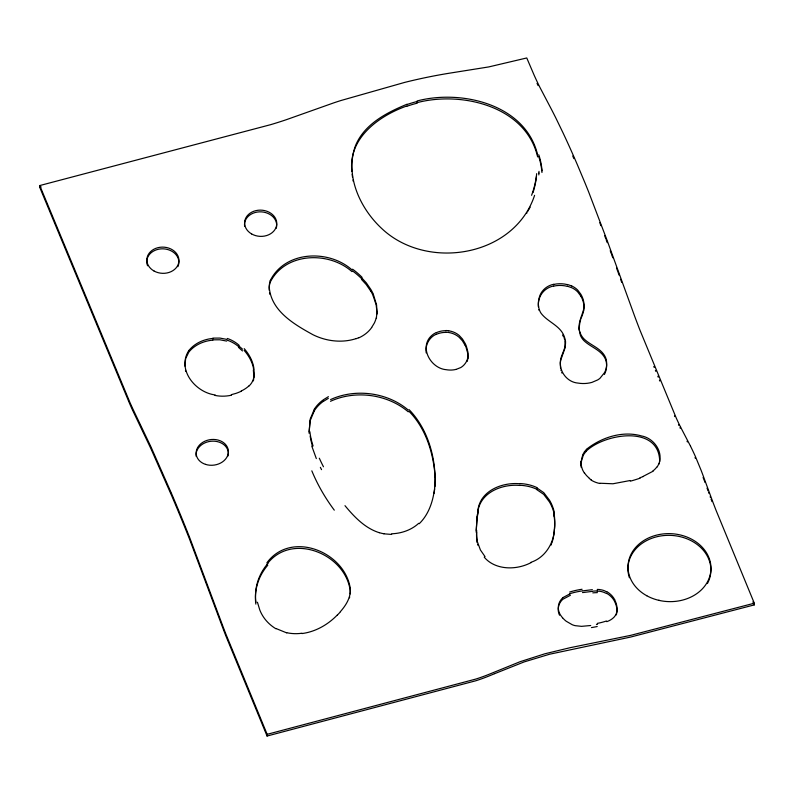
<?xml version="1.0" encoding="UTF-8"?>
<svg xmlns="http://www.w3.org/2000/svg" width="794" height="794" viewBox="0 0 794 794"><rect width="100%" height="100%" fill="white"/><g stroke="black" fill="none" stroke-linecap="round" stroke-linejoin="round"><path stroke-width="1.19" d="M476.132 532.188L477.184 516.378M476.221 530.471L477.273 514.671M435.251 477.184L435.023 484.727M376.971 314.037L376.584 304.975L373.339 294.366M435.112 482.782C435.569 456.659 427.638 428.829 409.158 409.684M538.908 173.062L538.828 174.918M538.987 171.345L538.918 173.201M580.97 463.716L581 462.942M581.049 462.009L581.079 461.235M493.918 673.977L488.459 676.22A98.476 53.089 -22.5 0 1 475.814 680.766L267.062 736.038L225.863 635.915A229.714 47.789 75.3 0 1 221.288 623.895L189.438 538.868A623.667 129.74 75.3 0 0 171.375 495.039L150.959 448.779L132.687 410.429A199.919 41.586 75.3 0 1 129.849 404.136L39.7 187.255L39.779 185.548L270.645 124.668A247.817 133.6 -22.5 0 0 286.306 119.705L334.016 102.773A250.13 134.851 -22.5 0 1 340.815 100.56L404.523 82.447A276.054 148.825 -22.5 0 1 411.51 80.74L413.932 80.174A330.235 178.035 -22.5 0 1 442.804 74.308A298.097 160.706 -22.5 0 1 449.652 73.157L488.747 66.924L526.759 57.962L534.233 75.38A147.317 30.648 75.3 0 0 538.957 85.454A171.534 35.68 75.3 0 0 540.168 87.856L551.304 109.086A337.619 70.229 75.3 0 1 555.939 118.197L562.936 132.658A438.238 91.161 75.3 0 1 577.377 164.755L584.91 182.719A364.466 75.817 75.3 0 1 588.672 192.009L607.321 240.939L634.753 316.498A300.201 62.448 75.3 0 0 639.974 330.205L676.289 418.101A106.436 22.143 75.3 0 0 680.587 427.093M267.062 736.038L267.151 734.331L225.943 634.207A229.714 47.789 75.3 0 1 221.367 622.188L189.518 537.161A623.667 129.74 75.3 0 0 171.454 493.332M494.414 673.769L524.09 661.938L549.547 654.236L630.535 637.076L754.221 604.919L754.3 603.212L716.089 510.413A214.082 44.533 75.3 0 1 712.387 500.746L702.462 473.859A154.483 32.137 75.3 0 0 701.013 470.078L695.494 456.719A131.873 27.433 75.3 0 0 690.522 446.208M554.411 528.923L553.914 534.015M554.5 527.147C554.579 542.024 545.786 557.388 530.968 562.301M350.164 593.902L350.243 591.877A30.897 25.656 14.4 0 0 350.085 589.823C344.546 553.259 290.852 531.811 266.804 564.484M434.884 486.672L435.112 483.01M377.051 312.33L376.475 316.796A39.105 31.7 0.2 0 1 374.321 323.079L371.642 327.465M467.904 358.183L467.795 353.568L466.376 348.268M434.973 484.955C433.742 498.95 429.594 513.668 419.232 523.703M253.961 378.004L253.346 369.865M434.685 488.876L434.1 493.302M553.815 534.709L553.19 538.193M659.695 461.83C659.576 424.353 604.522 433.474 586.329 451.061M616.73 613.365L616.779 613.047A23.046 18.54 8 0 0 616.958 610.874A27.77 22.371 7.2 0 0 615.122 602.616L614.506 601.405M376.555 317.689L376.396 318.503M477.829 510.939C479.774 490.791 502.185 482.047 519.901 483.754M477.74 512.656C479.695 492.508 502.096 483.754 519.812 485.462M583.64 310.672L583.391 311.853M553.031 538.888L552.495 540.962M253.703 379.502L253.336 380.882M349.459 597.862L349.697 596.889M616.561 614.149L616.352 614.874M659.209 463.914L659.357 463.388M583.243 312.439L582.727 314.156M579.987 321.759L578.995 328.994L580.384 335.336A19.374 17.17 3.9 0 0 583.749 340.457C590.448 347.157 601.098 349.807 605.306 358.888A21.349 17.676 8.5 0 1 606.338 362.372L606.596 364.863A27.512 22.798 7.9 0 1 604.423 374.46M552.296 541.647L551.85 543.017M580.126 321.302L580.742 319.516M534.59 195.354C514.165 257.028 426.676 271.141 381.696 228.474C359.791 208.137 344.665 175.077 355.533 145.56C364.406 124.082 386.678 112.619 407.004 104.232M582.339 315.287L581.923 316.419M270.327 280.451C285.125 250.755 328.696 249.127 352.01 269.891M581.238 318.186L581.585 317.302M551.086 545.051L551.354 544.376M582.449 455.299L584.563 451.528M582.369 457.007L584.483 453.245M529.747 207.968L530.164 207.165M528.873 209.556L529.31 208.762M604.452 372.723L599.986 378.281A19.562 16.079 3.3 0 1 597.693 379.919L591.917 382.39A26.738 21.924 3.1 0 1 578.022 383.085C567.263 382.271 559.165 371.612 560.425 361.081A28.108 23.939 1.3 0 1 561.021 357.856C562.976 351.325 567.551 344.646 564.623 337.639C561.229 325.808 547.939 322.374 541.101 313.322A17.091 15.275 7.9 0 1 539.821 310.96A20.217 18.093 7.5 0 1 538.62 306.583M527.96 211.144L528.427 210.35M314.335 409.257L310.196 419.073L309.144 431.747M314.245 410.974L310.117 420.78L309.045 433.206M526.521 213.497L527.018 212.713M656.896 467.279C665.571 455.031 655.249 438.437 641.631 435.975C622.615 430.477 601.455 437.365 586.409 449.344M188.912 350.402C176.496 369.458 195.374 392.484 215.174 394.946M266.893 562.777C290.971 530.094 344.566 551.562 350.223 588.116A30.897 25.656 14.4 0 1 350.303 590.17C350.412 598.408 345.589 605.693 340.378 611.678M337.311 614.993C327.912 624.699 315.526 631.796 302.018 633.552M248.889 386.092C253.941 381.745 255.221 374.381 253.435 368.158M562.926 597.584L570.489 593.565M653.035 471.239L643.209 476.34M323.515 401.327L328.329 398.37M328.418 396.663L323.595 399.62A42.668 34.589 7.6 0 0 314.285 409.238M436.313 332.527L434.209 333.649A18.232 15.84 9.4 0 0 433.326 334.244C417.882 345.172 429.882 368.426 446.327 369.706A22.5 20.039 14.4 0 0 448.322 369.964A21.101 18.639 13.8 0 0 456.014 369.399M436.234 334.234L434.129 335.366A18.232 15.84 9.4 0 0 433.246 335.951C427.976 339.703 425.147 346.551 426.219 352.923M606.805 621.662C611.469 620.025 616.243 616.61 616.869 611.34A23.046 18.54 8 0 0 617.047 609.167A27.77 22.371 7.2 0 0 615.201 600.909L614.596 599.698M406.915 105.949C379.075 115.775 347.971 138.057 351.901 171.514M570.41 595.272L562.837 599.291A19.622 15.721 11.5 0 0 558.47 607.082L558.251 608.551A19.513 15.652 9.7 0 0 559.522 615.191M356.188 338.601C342.075 343.236 326.284 341.301 313.074 334.78C294.306 324.438 271.111 311.059 269.255 287.289A31.045 25.418 3.1 0 1 270.297 280.441M456.034 369.438L460.679 367.582A16.525 14.58 13.6 0 0 462.813 366.084L464.083 364.873A18.5 16.386 16.7 0 0 467.974 356.466L467.874 351.861L466.465 346.551A38.846 34.618 14.8 0 0 465.284 343.653L462.426 338.969L459.17 335.435A18.699 16.734 11.8 0 0 448.699 330.82M417.088 100.967C461.661 89.196 525.946 104.441 537.707 155.187M417.009 102.674C461.582 90.903 525.866 106.148 537.627 156.894M39.7 187.255L41.159 186.878M630.049 480.539L612.948 483.774L599.887 483.238M754.3 603.212L630.615 635.369L570.013 647.725L544.912 653.78L520.1 661.7L488.538 674.513A98.476 53.089 -22.5 0 1 475.894 679.049L267.151 734.331M553.755 284.272C546.957 285.532 541.032 290.644 539.265 297.413A26.41 23.661 6.4 0 0 538.6 306.583M553.676 285.979C546.868 287.249 540.952 292.351 539.186 299.12A26.41 23.661 6.4 0 0 538.362 306.881M231.332 394.668L235.778 393.437A35.809 25.19 -3.9 0 0 241.346 391.164M596.423 624.531L597.545 624.302M582.588 590.885L592.354 589.674M582.508 592.592L592.264 591.391M590.726 625.513L581.506 626.347L575.164 625.662A16.595 12.843 12.6 0 1 572.156 624.679L566.182 621.226A25.904 20.455 11.6 0 1 562.618 617.801M212.951 338.115L219.968 338.075L226.796 339.385M212.861 339.832L219.878 339.792L226.717 341.092M391.68 534.441L383.909 533.816M597.227 589.416L599.49 589.525M597.138 591.123L599.401 591.232A13.667 10.501 10.6 0 1 604.373 592.542L606.586 593.545M445.91 330.522L446.744 330.542M445.831 332.229L446.665 332.259A19.116 17.002 11.6 0 1 448.62 332.478A18.699 16.734 11.8 0 1 459.041 337.192L462.336 340.686L465.155 345.38M659.506 600.443L658.762 600.274M286.743 632.897L276.024 628.53M567.482 284.49L571.581 285.919M567.402 286.207L571.491 287.636A19.701 17.875 12.3 0 1 572.673 288.182A19.284 17.399 12.8 0 1 577.685 291.884L580.801 296.033M379.284 532.705C364.992 528.199 354.273 516.894 344.983 505.669M536.714 487.804L543.771 492.657L549.537 500.25A74.358 54.816 -26.2 0 1 554.371 512.706M536.635 489.521L543.692 494.364L549.458 501.957A74.358 54.816 -26.2 0 1 554.291 514.413M606.666 591.838L604.492 590.766A13.667 10.501 10.6 0 0 599.49 589.605M591.292 479.923L589.267 478.494M351.931 271.598C328.607 250.854 285.046 252.462 270.238 282.158A31.045 25.418 3.1 0 0 269.186 288.996L269.216 290.306M238.528 345.638L242.577 349.241M238.448 347.345L242.498 350.958M361.578 277.692L366.272 282.803L370.778 289.334A72.869 59.709 -10.7 0 1 373.398 294.346M361.488 279.399L366.183 284.51L370.699 291.051M409.079 411.401C426.031 428.621 433.494 453.344 435.132 476.946M485.035 556.614L480.42 549.984L477.512 542.123M562.549 617.841L560.365 614.884A19.513 15.652 9.7 0 1 558.331 606.834L558.519 605.365A19.622 15.721 11.5 0 1 562.956 597.604M584.344 473.105L582.836 470.356A43.204 28.951 -7.3 0 1 581.813 467.477A40.921 27.562 -10.8 0 1 580.89 462.019M562.539 335.008L562.926 335.683M687.018 441.206L687.396 441.93M680.587 427.083L690.522 446.178M321.54 469.661L320.369 467.338M563.283 336.358L563.621 337.043M674.483 415.927L674.761 416.582M171.454 493.352L151.049 447.062L132.767 408.721A199.919 41.586 75.3 0 1 129.928 402.429L39.779 185.548M373.259 296.083L376.148 304.876L377.001 312.191M316.32 458.585L311.804 446.149M752.93 601.812L754.221 604.919M655.407 370.381L655.814 371.354M657.819 376.207L658.216 377.17M659.427 380.078L659.824 381.051M653.799 366.491L654.206 367.473M561.745 372.475L561.983 373.071M599.788 222.697L600.909 225.675M703.097 477.482L703.454 478.435M711.682 500.806L711.99 501.629M564.216 338.442L564.544 339.346M711.067 499.158L711.374 499.982M703.821 479.397L704.179 480.37M604.641 235.629L605.753 238.637M704.536 481.343L704.903 482.325M606.13 239.639L607.241 242.646M710.154 496.677L710.461 497.501M708.625 492.498L708.933 493.332M610.209 250.696L611.32 253.723M611.688 254.735L612.809 257.792M707.037 488.151L707.404 489.154M707.702 489.987L708.01 490.821M616.521 267.985L617.633 271.052M618 272.074L619.112 275.151M620.6 279.26L621.712 282.336M477.77 545.141L477.571 544.396M560.951 370.064L561.12 370.669M564.951 340.735L565.199 347.524L560.931 359.563A28.108 23.939 1.3 0 0 560.336 362.789L560.554 368.208M185.677 371.264L185.468 370.341M257.435 602.239L259.787 609.971A42.41 38.787 -7.8 0 0 275.875 628.739M353.002 179.95L353.28 181.35M269.513 292.917L269.762 294.207M553.815 512.884L554.043 514.264M553.736 514.601L553.954 515.981M352.526 177.151L352.159 174.333M184.903 366.084L185.667 358.501L188.823 352.119A32.852 26.668 0.9 0 1 212.901 340.13M695.028 457.552A131.873 27.433 75.3 0 1 695.405 458.406M680.22 428.244A106.436 22.143 75.3 0 1 679.932 427.678M678.791 425.346A106.436 22.143 75.3 0 1 678.503 424.75M572.742 156.031A438.238 91.161 75.3 0 1 573.883 158.621M538.114 85.603A147.317 30.648 75.3 0 1 537.032 83.36M629.404 577.734A41.496 33.993 2.6 0 1 672.399 535.474A41.496 33.993 2.6 0 1 707.424 583.53M640.192 478.137A127.645 98.218 -0.2 0 1 630.337 481.174M599.768 483.486A22.163 14.679 -0.9 0 1 591.103 480.052M589.545 478.355A33.864 21.726 0.4 0 1 584.592 473.035M581.327 461.205A33.447 22.321 -16.6 0 1 582.875 455.329M584.672 451.568A24.683 17.547 -6.4 0 1 586.528 449.404M656.678 467.19A21.269 15.691 -5.2 0 1 652.777 471.05M643.319 476.519A91.191 70.984 0.4 0 1 639.954 477.73M581.287 467.497A40.921 27.562 -10.8 0 1 580.811 463.736M581.248 462.922A33.447 22.321 -16.6 0 1 582.796 457.036M584.592 453.275A24.683 17.547 -6.4 0 1 586.448 451.111M606.834 591.639A21.597 17.379 7.4 0 1 614.685 599.669M606.437 620.987A64.016 54.22 20.4 0 1 597.237 623.399M597.227 626.516A107.329 89.007 18.5 0 1 591.431 627.588M569.665 592.046A76.016 62.696 19 0 1 582.071 589.267M592.87 591.163A41.427 27.73 7.4 0 1 597.495 590.915M606.755 593.346A21.597 17.379 7.4 0 1 614.606 601.376M569.586 593.753A76.016 62.696 19 0 1 581.992 590.974M592.781 592.87A41.427 27.73 7.4 0 1 597.416 592.632M553.795 284.411A27.502 25.2 11 0 1 567.442 284.629M571.591 285.89A19.701 17.875 12.3 0 1 572.762 286.465A19.284 17.399 12.8 0 1 577.764 290.177L580.89 294.326A25.239 22.53 14.4 0 1 583.749 308.965C581.684 316.955 576.543 325.272 580.464 333.619A19.374 17.17 3.9 0 0 583.838 338.75C590.538 345.45 601.177 348.1 605.385 357.171A21.349 17.676 8.5 0 1 606.418 360.665L606.676 363.146A27.512 22.798 7.9 0 1 604.512 372.743M538.888 310.126A20.217 18.093 7.5 0 1 538.789 309.69M553.716 286.118A27.502 25.2 11 0 1 567.363 286.346M580.791 296.043A25.239 22.53 14.4 0 1 583.669 310.682M407.104 104.51A120.212 116.311 48.6 0 1 417.237 101.473M538.808 154.83A127.586 93.98 -16.7 0 1 542.054 170.799M536.665 173.638A112.51 79.321 -31.5 0 1 531.593 195.314M407.024 106.227A120.212 116.311 48.6 0 1 417.148 103.18M538.729 156.547A127.586 93.98 -16.7 0 1 541.965 172.506M536.466 176.486A112.51 79.321 -31.5 0 1 533.032 192.565M436.392 332.646A21.23 18.47 9.7 0 1 445.92 330.681M446.744 330.572A19.116 17.002 11.6 0 1 448.709 330.761M436.303 334.353A21.23 18.47 9.7 0 1 445.831 332.388M465.205 345.37A38.846 34.618 14.8 0 1 466.425 348.248M467.884 358.173A18.5 16.386 16.7 0 1 467.14 361.449M531.156 562.579A36.554 28.247 -17.6 0 1 484.211 557.1M477.422 542.143A81.891 64.532 -13.1 0 1 476.688 530.452M477.522 514.681A108.163 85.534 -8.9 0 1 478.127 510.959M519.931 483.546A34.231 22.47 -2.8 0 1 536.952 487.595M554.182 514.224A98.277 72.304 -30.5 0 1 554.639 527.117M477.134 542.63A81.891 64.532 -13.1 0 1 476.599 532.159M477.442 516.388A108.163 85.534 -8.9 0 1 478.038 512.666M519.852 485.263A34.231 22.47 -2.8 0 1 536.873 489.303M554.103 515.931A98.277 72.304 -30.5 0 1 554.559 528.834M418.706 523.315A39.571 32.574 4.2 0 1 391.631 533.786M383.919 533.766A35.383 31.512 9.2 0 1 379.294 532.655M334.294 510.165A182.809 139.158 28.2 0 1 311.824 470.832M323.476 466.783A191.096 140.478 28.5 0 1 319.317 458.217M313.094 445.99A93.047 73.495 19.1 0 1 309.898 431.777M330.582 399.581A63.024 50.816 6.6 0 1 408.334 410.121M312.439 445.95A93.047 73.495 19.1 0 1 310.176 436.174M314.206 410.955A42.668 34.589 7.6 0 1 323.436 401.258M330.493 401.288A63.024 50.816 6.6 0 1 408.255 411.838M255.916 602.388A58.567 53.198 3.1 0 1 267.866 563.482M340.467 611.727A98.367 80.958 5.1 0 1 337.4 615.052M301.948 633.235A35.829 29.696 4 0 1 286.793 632.729M255.837 604.105A58.567 53.198 3.1 0 1 267.786 565.189M196.178 456.332A16.168 12.873 -6.8 0 1 212.852 441.146A16.168 12.873 -6.8 0 1 227.977 456.004M248.8 386.043A30.976 21.577 -4.6 0 1 241.207 391.025M231.53 395.184A28.137 19.711 -4 0 1 214.946 395.412M188.972 350.432A32.852 26.668 0.9 0 1 212.99 338.423M227.332 338.452A33.229 25.696 1.6 0 1 239.083 345.271M244.215 348.655A60.691 41.139 10.6 0 1 253.872 368.168M227.253 340.16A33.229 25.696 1.6 0 1 239.004 346.978M244.135 350.372A60.691 41.139 10.6 0 1 253.792 369.875M147.555 265.762A16.059 13.111 2.8 0 1 163.107 248.83A16.059 13.111 2.8 0 1 177.896 266.685M244.602 226.151A16.108 13.131 3.1 0 1 261.573 211.879A16.108 13.131 3.1 0 1 276.262 228.295M358.759 337.678A31.244 24.723 -3 0 1 356.218 338.661M371.701 327.495A33.06 26.708 -0.9 0 1 358.868 337.827M352.605 269.186A110.068 94.804 -37.6 0 1 362.024 277.275M352.516 270.903A110.068 94.804 -37.6 0 1 361.935 278.982M370.778 291.011A72.869 59.709 -10.7 0 1 373.309 296.063M646.782 595.748A41.496 33.993 2.6 0 0 710.908 570.152A41.496 33.993 2.6 0 0 650.782 537.002A41.496 33.993 2.6 0 0 646.782 595.748M205.487 464.361A16.168 12.873 -6.8 0 0 228.335 450.516A16.168 12.873 -6.8 0 0 202.996 442.198A16.168 12.873 -6.8 0 0 205.487 464.361M154.086 271.042A16.059 13.111 2.8 0 0 178.928 261.246A16.059 13.111 2.8 0 0 155.693 248.393A16.059 13.111 2.8 0 0 154.086 271.042M251.589 233.922A16.108 13.131 3.1 0 0 276.729 224.553A16.108 13.131 3.1 0 0 253.723 211.283A16.108 13.131 3.1 0 0 251.589 233.922"/></g></svg>
